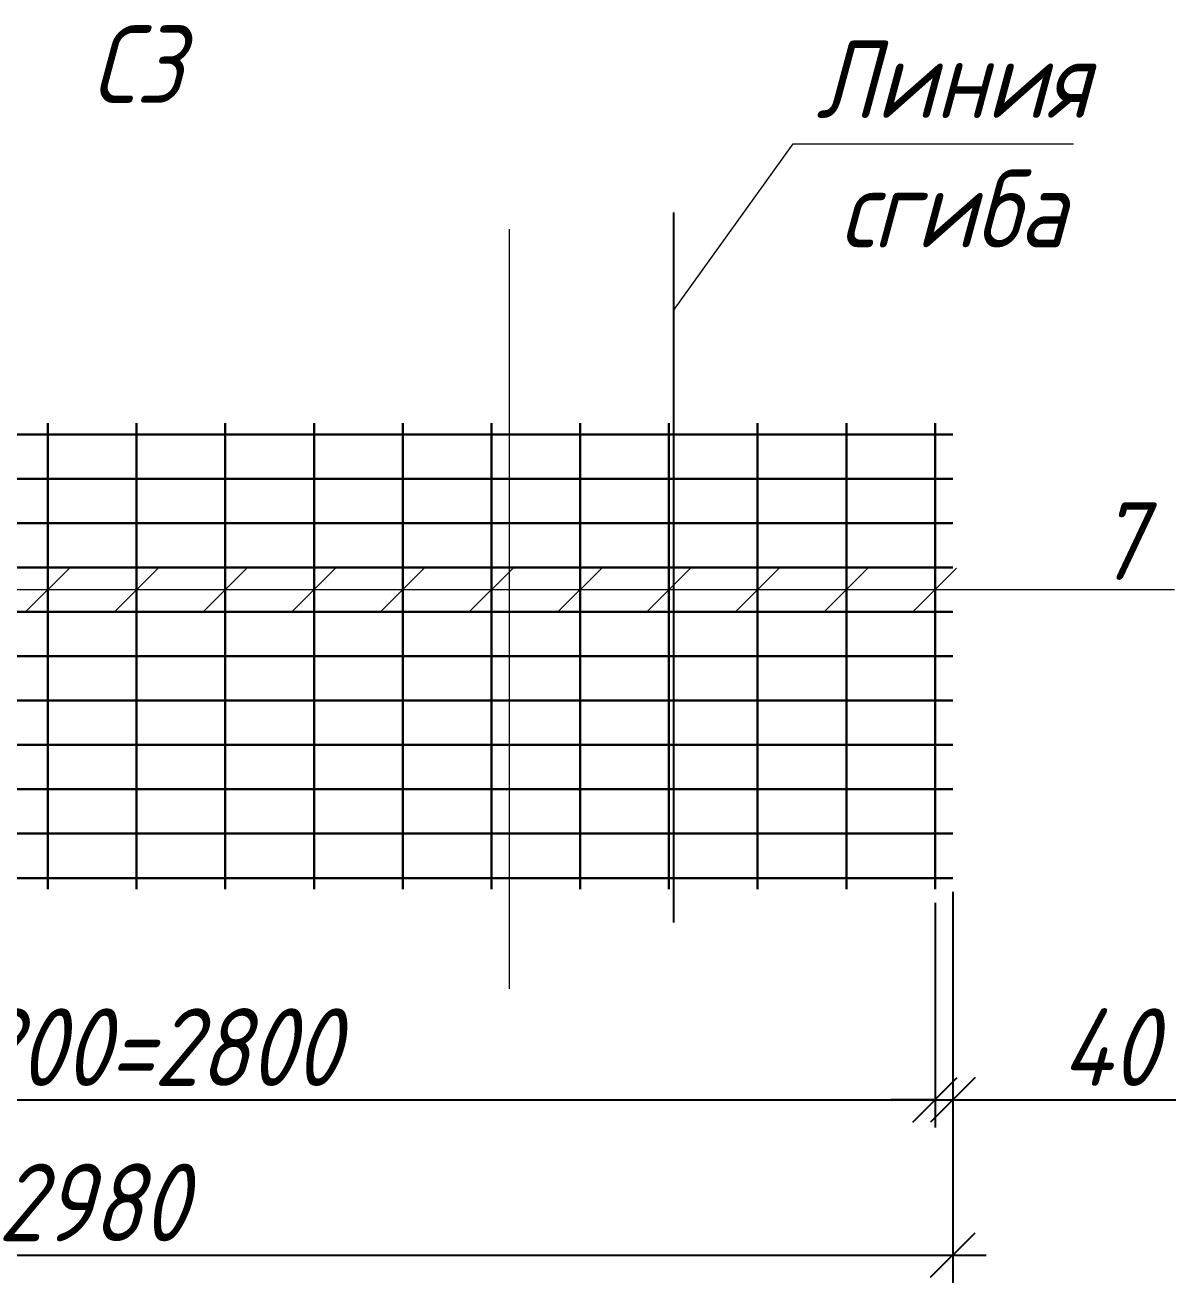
# Model space of a CAD drawing. Header units: millimetres. Extents: x -1004 to 900128, y -352756 to 107728.
# Drawn here: x 29977 to 35165, y -69037 to -63367 of the extents above; entities that cross this region are included whole.
import ezdxf

# ---------------------------------------------------------------- set-up
doc = ezdxf.new("R2010")
doc.units = ezdxf.units.MM
doc.linetypes.add('ACAD_ISO02W100', pattern=[15, 12, -3])
for name, color, linetype, lineweight in [('basic', 95, 'Continuous', 30), ('hatch', 117, 'ACAD_ISO02W100', 25), ('size', 45, 'Continuous', 20), ('text', 13, 'Continuous', 20), ('thin', 153, 'Continuous', 18)]:
    doc.layers.add(name, color=color, linetype=linetype, lineweight=lineweight)
doc.styles.add('Structures', font='isocpeur.ttf', dxfattribs={"width": 0.85, "oblique": 15})
doc.dimstyles.new('structures 3.5 50', dxfattribs={"dimtxt": 3.5, "dimasz": 2, "dimexe": 1.25, "dimexo": 0.625, "dimtad": 1, "dimlfac": 0.5, "dimtxsty": 'Structures', "dimblk": 'OBLIQUE', "dimcen": 2.5, "dimdle": 1.5, "dimadec": 0, "dimazin": 0, "dimtfac": 1, "dimtmove": 0, "dimatfit": 3, "dimfxl": 1, "dimarcsym": 0})

# ---------------------------------------------------------------- blocks, each defined once
blk = doc.blocks.new('_Oblique')
at = {"color": 0, "linetype": 'ByBlock', "lineweight": -2}
blk.add_line((-0.5, -0.5), (0.5, 0.5), dxfattribs=at)
blk = doc.blocks.new('*D447')
at = {"layer": 'Defpoints', "color": 0, "transparency": 16777216}
for p in [(34159.1, -67212.1), (34079.1, -67262.1), (34159.1, -68212.1)]:
    blk.add_point(p, dxfattribs=at)
at = {"layer": 'size', "color": 0, "lineweight": -2, "transparency": 16777216}
for p, q in [((34159.1, -67274.6), (34159.1, -68337.1)), ((34079.1, -67324.6), (34079.1, -68337.1)), ((34079.1, -68212.1), (33879.1, -68212.1)), ((34079.1, -68212.1), (34159.1, -68212.1)), ((34159.1, -68212.1), (35164.6, -68212.1))]:
    blk.add_line(p, q, dxfattribs=at)
at = {"layer": 'size', "color": 0, "lineweight": -2, "transparency": 16777216, "xscale": 200, "yscale": 200, "zscale": 200}
blk.add_blockref('_Oblique', (34079.1, -68212.1), dxfattribs=at)
at = {"layer": 'size', "color": 0, "lineweight": -2, "transparency": 16777216, "xscale": 200, "yscale": 200, "zscale": 200, "rotation": 180}
blk.add_blockref('_Oblique', (34159.1, -68212.1), dxfattribs=at)
at = {"layer": 'size', "color": 0, "transparency": 16777216, "insert": (34861.8, -67974.6), "char_height": 350, "attachment_point": 5, "style": 'Structures'}
blk.add_mtext('40', dxfattribs=at)
blk = doc.blocks.new('*D448')
at = {"layer": 'Defpoints', "color": 0, "transparency": 16777216}
for p in [(26479.1, -67262.1), (34079.1, -67262.1), (34079.1, -68212.1)]:
    blk.add_point(p, dxfattribs=at)
at = {"layer": 'size', "color": 0, "lineweight": -2, "transparency": 16777216}
for p, q in [((26479.1, -67324.6), (26479.1, -68337.1)), ((34079.1, -67324.6), (34079.1, -68337.1)), ((26329.1, -68212.1), (34229.1, -68212.1))]:
    blk.add_line(p, q, dxfattribs=at)
at = {"layer": 'size', "color": 0, "lineweight": -2, "transparency": 16777216, "xscale": 200, "yscale": 200, "zscale": 200, "rotation": 180}
blk.add_blockref('_Oblique', (26479.1, -68212.1), dxfattribs=at)
at = {"layer": 'size', "color": 0, "lineweight": -2, "transparency": 16777216, "xscale": 200, "yscale": 200, "zscale": 200}
blk.add_blockref('_Oblique', (34079.1, -68212.1), dxfattribs=at)
at = {"layer": 'size', "color": 0, "transparency": 16777216, "insert": (30279.1, -67974.6), "char_height": 350, "attachment_point": 5, "style": 'Structures'}
blk.add_mtext('14x200=2800', dxfattribs=at)
blk = doc.blocks.new('*D449')
at = {"layer": 'Defpoints', "color": 0, "transparency": 16777216}
for p in [(26399.1, -67212.1), (34159.1, -67212.1), (34159.1, -68912.1)]:
    blk.add_point(p, dxfattribs=at)
at = {"layer": 'size', "color": 0, "lineweight": -2, "transparency": 16777216}
for p, q in [((26399.1, -67274.6), (26399.1, -69037.1)), ((34159.1, -67274.6), (34159.1, -69037.1)), ((26249.1, -68912.1), (34309.1, -68912.1))]:
    blk.add_line(p, q, dxfattribs=at)
at = {"layer": 'size', "color": 0, "lineweight": -2, "transparency": 16777216, "xscale": 200, "yscale": 200, "zscale": 200, "rotation": 180}
blk.add_blockref('_Oblique', (26399.1, -68912.1), dxfattribs=at)
at = {"layer": 'size', "color": 0, "lineweight": -2, "transparency": 16777216, "xscale": 200, "yscale": 200, "zscale": 200}
blk.add_blockref('_Oblique', (34159.1, -68912.1), dxfattribs=at)
at = {"layer": 'size', "color": 0, "transparency": 16777216, "insert": (30279.1, -68674.6), "char_height": 350, "attachment_point": 5, "style": 'Structures'}
blk.add_mtext('2980', dxfattribs=at)
blk = doc.blocks.new('*U403')
at = {"layer": 'thin'}
blk.add_line((-97.2, -97.2), (97.2, 97.2), dxfattribs=at)
blk = doc.blocks.new('*U404')
at = {"layer": 'thin', "color": 0, "linetype": 'ByBlock', "lineweight": -2, "transparency": 16777216}
for p in [(0, 0), (400, 0), (800, 0), (1200, 0), (1600, 0), (2000, 0), (2400, 0), (2800, 0), (3200, 0), (3600, 0), (4000, 0), (4400, 0), (4800, 0), (5200, 0), (5600, 0), (6000, 0), (6400, 0), (6800, 0), (7200, 0), (7600, 0)]:
    blk.add_blockref('*U403', p, dxfattribs=at)

msp = doc.modelspace()

# ---------------------------------------------------------------- linework, layer by layer
at = {"layer": 'basic'}
for p, q in [((30079.077, -67262.08), (30079.077, -65162.08)), ((30479.077, -67262.08), (30479.077, -65162.08)), ((30879.077, -67262.08), (30879.077, -65162.08)), ((31279.077, -67262.08), (31279.077, -65162.08)), ((31679.077, -67262.08), (31679.077, -65162.08)), ((32079.077, -67262.08), (32079.077, -65162.08)), ((32479.077, -67262.08), (32479.077, -65162.08)), ((32879.077, -67262.08), (32879.077, -65162.08)), ((33279.077, -67262.08), (33279.077, -65162.08)), ((33679.077, -67262.08), (33679.077, -65162.08)), ((34079.077, -67262.08), (34079.077, -65162.08)), ((26399.077, -65212.08), (34159.077, -65212.08)), ((26399.077, -65412.08), (34159.077, -65412.08)), ((26399.077, -65612.08), (34159.077, -65612.08)), ((26399.077, -65812.08), (34159.077, -65812.08)), ((26399.077, -66012.08), (34159.077, -66012.08)), ((26399.077, -66212.08), (34159.077, -66212.08)), ((26399.077, -66412.08), (34159.077, -66412.08)), ((26399.077, -66612.08), (34159.077, -66612.08)), ((26399.077, -66812.08), (34159.077, -66812.08)), ((26399.077, -67012.08), (34159.077, -67012.08)), ((26399.077, -67212.08), (34159.077, -67212.08))]:
    msp.add_line(p, q, dxfattribs=at)
at = {"layer": 'hatch', "ltscale": 0.3}
msp.add_line((32899.077, -64212.08), (32899.077, -67412.08), dxfattribs=at)
at = {"layer": 'thin'}
for p, q in [((32899.077, -64654.486), (33438.868, -63902.638)), ((33438.868, -63902.638), (34703.352, -63902.638)), ((32159.077, -64287.436), (32159.077, -67712.324)), ((26479.077, -65912.08), (35159.077, -65912.08))]:
    msp.add_line(p, q, dxfattribs=at)

# ---------------------------------------------------------------- block references
msp.add_blockref('*U404', (26479.077, -65912.08), dxfattribs=at)

# ---------------------------------------------------------------- texts
at = {"layer": 'text', "char_height": 350, "attachment_point": 5, "style": 'Structures'}
for s, insert, width in [('С3', (30479.077, -63543.584), 793.67855), ('Линия \\Pсгиба', (34157.719, -63902.638), 1343.47738), ('7', (34911.617, -65693.045), 793.67855)]:
    msp.add_mtext(s, dxfattribs=dict(at, insert=insert, width=width))

# ---------------------------------------------------------------- dimensions: what is measured, and where the dimension line sits
at = {"layer": 'size'}
for base, p1, p2, text, picture, middle in [((34159.077, -68912.08), (26399.077, -67212.08), (34159.077, -67212.08), '2980', '*D449', (30279.077, -68674.58)), ((34079.077, -68212.08), (26479.077, -67262.08), (34079.077, -67262.08), '14x200=2800', '*D448', (30279.077, -67974.58))]:
    dim = msp.add_linear_dim(base=base, p1=p1, p2=p2, text=text, dimstyle='structures 3.5 50', dxfattribs=at)
    dim.commit()
    dim.dimension.update_dxf_attribs({"geometry": picture, "text_midpoint": middle})
dim = msp.add_linear_dim(base=(34159.077, -68212.08), p1=(34079.077, -67262.08), p2=(34159.077, -67212.08), dimstyle='structures 3.5 50', dxfattribs=at)
dim.commit()
dim.dimension.update_dxf_attribs({"geometry": '*D447', "text_midpoint": (34861.843, -67974.58)})

doc.saveas('drawing.dxf')
